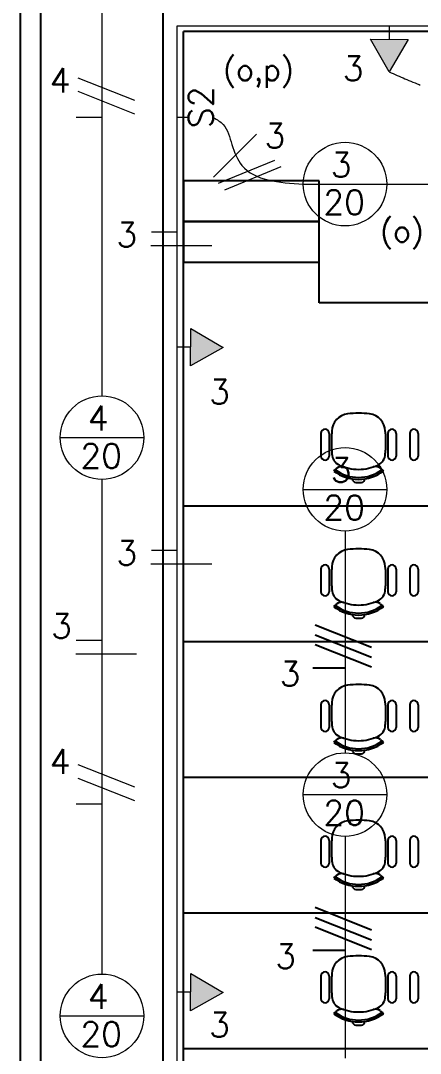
# Model space of a CAD drawing. Extents: x 1.6 to 100.8, y -3.3 to 55.9.
# Drawn here: x 55.66 to 58.61, y 15.22 to 22.83 of the extents above; entities that cross this region are included whole.
import ezdxf

# ---------------------------------------------------------------- set-up
doc = ezdxf.new("R2010")
doc.units = 0
doc.header["$MEASUREMENT"] = 0
doc.linetypes.add('HIDDEN', pattern=[0.375, 0.25, -0.125])
doc.layers.get('0').update_dxf_attribs({"linetype": 'CONTINUOUS'})
for name, color, linetype in [('2-MATERIAIS', 2, 'CONTINUOUS'), ('FIACAO', 6, 'CONTINUOUS'), ('Texto', 2, 'CONTINUOUS'), ('Tub_Eletr_parede', 3, 'CONTINUOUS'), ('Tub_Eletr_piso', 3, 'HIDDEN')]:
    doc.layers.add(name, color=color, linetype=linetype)
doc.styles.add('TXT_TEXTO', font='ROMANS.shx')

msp = doc.modelspace()

# ---------------------------------------------------------------- linework, layer by layer
at = {"color": 8}
for p, q in [((55.8081, 8.2042), (55.8081, 29.0042)), ((55.6581, 8.0542), (55.6581, 28.8542)), ((56.7081, 10.8542), (56.7081, 23.0042)), ((64.0081, 22.7542), (56.8581, 22.7542)), ((56.8581, 10.8542), (56.8581, 22.7542)), ((57.8581, 21.6542), (56.8581, 21.6542)), ((57.8581, 21.6542), (56.8581, 21.6542)), ((56.8581, 21.6542), (56.8581, 21.3542)), ((57.8581, 20.7542), (57.8581, 21.6542)), ((57.8581, 21.3542), (57.8581, 21.6542)), ((56.8581, 21.3542), (57.8581, 21.3542)), ((57.8581, 21.3542), (56.8581, 21.3542)), ((56.8581, 21.3542), (56.8581, 21.0542)), ((57.8581, 21.0542), (57.8581, 21.3542)), ((56.8581, 21.0542), (57.8581, 21.0542)), ((63.0081, 20.7542), (57.8581, 20.7542)), ((57.8725, 19.7914), (57.8725, 19.6249)), ((57.9336, 19.7914), (57.9336, 19.6249)), ((57.9524, 19.6671), (57.9524, 19.7875)), ((58.3472, 19.7875), (58.3472, 19.6671)), ((58.3659, 19.7914), (58.3659, 19.6249)), ((58.427, 19.7914), (58.427, 19.6249)), ((58.527, 19.7914), (58.527, 19.6249)), ((58.5881, 19.7914), (58.5881, 19.6249)), ((57.9721, 19.5217), (57.9665, 19.5141)), ((57.9882, 19.5352), (57.9787, 19.5226)), ((58.3114, 19.5352), (58.3208, 19.5226)), ((58.3274, 19.5217), (58.3331, 19.5141)), ((64.0081, 19.2542), (56.8581, 19.2542)), ((57.8725, 18.7914), (57.8725, 18.6249)), ((57.9336, 18.7914), (57.9336, 18.6249)), ((57.9524, 18.6671), (57.9524, 18.7875)), ((58.3472, 18.7875), (58.3472, 18.6671)), ((58.3659, 18.7914), (58.3659, 18.6249)), ((58.427, 18.7914), (58.427, 18.6249)), ((58.527, 18.7914), (58.527, 18.6249)), ((58.5881, 18.7914), (58.5881, 18.6249)), ((57.9721, 18.5217), (57.9665, 18.5141)), ((57.9882, 18.5352), (57.9787, 18.5226)), ((58.3114, 18.5352), (58.3208, 18.5226)), ((58.3274, 18.5217), (58.3331, 18.5141)), ((64.0081, 18.2542), (56.8581, 18.2542)), ((57.8725, 17.7914), (57.8725, 17.6249)), ((57.9336, 17.7914), (57.9336, 17.6249)), ((57.9524, 17.6671), (57.9524, 17.7875)), ((58.3472, 17.7875), (58.3472, 17.6671)), ((58.3659, 17.7914), (58.3659, 17.6249)), ((58.427, 17.7914), (58.427, 17.6249)), ((58.527, 17.7914), (58.527, 17.6249)), ((58.5881, 17.7914), (58.5881, 17.6249)), ((57.9721, 17.5217), (57.9665, 17.5141)), ((57.9882, 17.5352), (57.9787, 17.5226)), ((58.3114, 17.5352), (58.3208, 17.5226)), ((58.3274, 17.5217), (58.3331, 17.5141)), ((64.0081, 17.2542), (56.8581, 17.2542)), ((57.8725, 16.7914), (57.8725, 16.6249)), ((57.9336, 16.7914), (57.9336, 16.6249)), ((57.9524, 16.6671), (57.9524, 16.7875)), ((58.3472, 16.7875), (58.3472, 16.6671)), ((58.3659, 16.7914), (58.3659, 16.6249)), ((58.427, 16.7914), (58.427, 16.6249)), ((58.527, 16.7914), (58.527, 16.6249)), ((58.5881, 16.7914), (58.5881, 16.6249)), ((57.9721, 16.5217), (57.9665, 16.5141)), ((57.9882, 16.5352), (57.9787, 16.5226)), ((58.3114, 16.5352), (58.3208, 16.5226)), ((58.3274, 16.5217), (58.3331, 16.5141)), ((64.0081, 16.2542), (56.8581, 16.2542)), ((57.8725, 15.7914), (57.8725, 15.6249)), ((57.9336, 15.7914), (57.9336, 15.6249)), ((57.9524, 15.6671), (57.9524, 15.7875)), ((58.3472, 15.7875), (58.3472, 15.6671)), ((58.3659, 15.7914), (58.3659, 15.6249)), ((58.427, 15.7914), (58.427, 15.6249)), ((58.527, 15.7914), (58.527, 15.6249)), ((58.5881, 15.7914), (58.5881, 15.6249)), ((57.9882, 15.5352), (57.9787, 15.5226)), ((58.3114, 15.5352), (58.3208, 15.5226)), ((57.9721, 15.5217), (57.9665, 15.5141)), ((58.3274, 15.5217), (58.3331, 15.5141)), ((64.0081, 15.2542), (56.8581, 15.2542))]:
    msp.add_line(p, q, dxfattribs=at)
for centre, radius, start, end in [((58.0842, 19.8048), 0.1316, 96.84497, 178.27072), ((58.1498, 19.2588), 0.6815, 90, 96.84497), ((58.1498, 19.2588), 0.6815, 83.15503, 90), ((58.2153, 19.8048), 0.1316, 1.72928, 83.15503), ((57.9031, 19.7914), 0.0306, 0, 180), ((58.6574, 19.7875), 0.705, 178.27072, 180), ((57.6422, 19.7875), 0.705, 0, 1.72928), ((58.3964, 19.7914), 0.0306, 0, 180), ((58.5575, 19.7914), 0.0306, 0, 180), ((58.8454, 19.6671), 0.893, 180, 181.69261), ((58.0467, 19.6435), 0.094, 181.69261, 245.06117), ((58.2528, 19.6435), 0.094, 294.93883, 358.30739), ((57.4542, 19.6671), 0.893, 358.30739, 360), ((57.9031, 19.6249), 0.0306, 180, 0), ((58.3964, 19.6249), 0.0306, 180, 0), ((58.5575, 19.6249), 0.0306, 180, 0), ((58.1498, 19.7585), 0.3055, 233.1301, 306.8699), ((57.9759, 19.5188), 0.0047, 54.0396, 143.1301), ((58.1498, 19.7585), 0.2914, 234.0396, 305.9604), ((58.0245, 19.4846), 0.0623, 74.26037, 125.65949), ((58.1498, 19.8651), 0.3384, 245.06117, 270), ((58.1498, 19.8651), 0.3384, 270, 294.93883), ((58.275, 19.4846), 0.0623, 54.34051, 105.73963), ((58.3236, 19.5188), 0.0047, 36.8699, 125.9604), ((58.131, 19.4583), 0.0282, 183.37191, 266.41668), ((58.1498, 19.7585), 0.329, 266.41668, 273.58332), ((58.1686, 19.4583), 0.0282, 273.58332, 356.62809), ((58.0842, 18.8048), 0.1316, 96.84497, 178.27072), ((58.1498, 18.2588), 0.6815, 90, 96.84497), ((58.1498, 18.2588), 0.6815, 83.15503, 90), ((58.2153, 18.8048), 0.1316, 1.72928, 83.15503), ((57.9031, 18.7914), 0.0306, 0, 180), ((58.6574, 18.7875), 0.705, 178.27072, 180), ((57.6422, 18.7875), 0.705, 0, 1.72928), ((58.3964, 18.7914), 0.0306, 0, 180), ((58.5575, 18.7914), 0.0306, 0, 180), ((58.8454, 18.6671), 0.893, 180, 181.69261), ((57.4542, 18.6671), 0.893, 358.30739, 360), ((57.9031, 18.6249), 0.0306, 180, 0), ((58.0467, 18.6435), 0.094, 181.69261, 245.06117), ((58.2528, 18.6435), 0.094, 294.93883, 358.30739), ((58.3964, 18.6249), 0.0306, 180, 0), ((58.5575, 18.6249), 0.0306, 180, 0), ((58.1498, 18.7585), 0.3055, 233.1301, 306.8699), ((57.9759, 18.5188), 0.0047, 54.0396, 143.1301), ((58.1498, 18.7585), 0.2914, 234.0396, 305.9604), ((58.0245, 18.4846), 0.0623, 74.26037, 125.65949), ((58.1498, 18.8651), 0.3384, 245.06117, 270), ((58.1498, 18.8651), 0.3384, 270, 294.93883), ((58.275, 18.4846), 0.0623, 54.34051, 105.73963), ((58.3236, 18.5188), 0.0047, 36.8699, 125.9604), ((58.131, 18.4583), 0.0282, 183.37191, 266.41668), ((58.1498, 18.7585), 0.329, 266.41668, 273.58332), ((58.1686, 18.4583), 0.0282, 273.58332, 356.62809), ((58.0842, 17.8048), 0.1316, 96.84497, 178.27072), ((58.1498, 17.2588), 0.6815, 90, 96.84497), ((58.1498, 17.2588), 0.6815, 83.15503, 90), ((58.2153, 17.8048), 0.1316, 1.72928, 83.15503), ((57.9031, 17.7914), 0.0306, 0, 180), ((58.3964, 17.7914), 0.0306, 0, 180), ((58.5575, 17.7914), 0.0306, 0, 180), ((58.6574, 17.7875), 0.705, 178.27072, 180), ((57.6422, 17.7875), 0.705, 0, 1.72928), ((58.8454, 17.6671), 0.893, 180, 181.69261), ((57.4542, 17.6671), 0.893, 358.30739, 360), ((57.9031, 17.6249), 0.0306, 180, 0), ((58.0467, 17.6435), 0.094, 181.69261, 245.06117), ((58.2528, 17.6435), 0.094, 294.93883, 358.30739), ((58.3964, 17.6249), 0.0306, 180, 0), ((58.5575, 17.6249), 0.0306, 180, 0), ((58.1498, 17.7585), 0.3055, 233.1301, 306.8699), ((57.9759, 17.5188), 0.0047, 54.0396, 143.1301), ((58.1498, 17.7585), 0.2914, 234.0396, 305.9604), ((58.0245, 17.4846), 0.0623, 74.26037, 125.65949), ((58.1498, 17.8651), 0.3384, 245.06117, 270), ((58.1498, 17.8651), 0.3384, 270, 294.93883), ((58.275, 17.4846), 0.0623, 54.34051, 105.73963), ((58.3236, 17.5188), 0.0047, 36.8699, 125.9604), ((58.131, 17.4583), 0.0282, 183.37191, 266.41668), ((58.1686, 17.4583), 0.0282, 273.58332, 356.62809), ((58.1498, 17.7585), 0.329, 266.41668, 273.58332), ((58.0842, 16.8048), 0.1316, 96.84497, 178.27072), ((58.1498, 16.2588), 0.6815, 90, 96.84497), ((58.1498, 16.2588), 0.6815, 83.15503, 90), ((58.2153, 16.8048), 0.1316, 1.72928, 83.15503), ((57.9031, 16.7914), 0.0306, 0, 180), ((58.6574, 16.7875), 0.705, 178.27072, 180), ((57.6422, 16.7875), 0.705, 0, 1.72928), ((58.3964, 16.7914), 0.0306, 0, 180), ((58.5575, 16.7914), 0.0306, 0, 180), ((57.9031, 16.6249), 0.0306, 180, 0), ((58.8454, 16.6671), 0.893, 180, 181.69261), ((58.0467, 16.6435), 0.094, 181.69261, 245.06117), ((58.2528, 16.6435), 0.094, 294.93883, 358.30739), ((57.4542, 16.6671), 0.893, 358.30739, 360), ((58.3964, 16.6249), 0.0306, 180, 0), ((58.5575, 16.6249), 0.0306, 180, 0), ((57.9759, 16.5188), 0.0047, 54.0396, 143.1301), ((58.1498, 16.7585), 0.2914, 234.0396, 305.9604), ((58.0245, 16.4846), 0.0623, 74.26037, 125.65949), ((58.1498, 16.8651), 0.3384, 245.06117, 270), ((58.1498, 16.8651), 0.3384, 270, 294.93883), ((58.275, 16.4846), 0.0623, 54.34051, 105.73963), ((58.3236, 16.5188), 0.0047, 36.8699, 125.9604), ((58.1498, 16.7585), 0.3055, 233.1301, 306.8699), ((58.131, 16.4583), 0.0282, 183.37191, 266.41668), ((58.1686, 16.4583), 0.0282, 273.58332, 356.62809), ((58.1498, 16.7585), 0.329, 266.41668, 273.58332), ((58.0842, 15.8048), 0.1316, 96.84497, 178.27072), ((58.1498, 15.2588), 0.6815, 90, 96.84497), ((58.1498, 15.2588), 0.6815, 83.15503, 90), ((58.2153, 15.8048), 0.1316, 1.72928, 83.15503), ((57.9031, 15.7914), 0.0306, 0, 180), ((58.6574, 15.7875), 0.705, 178.27072, 180), ((57.6422, 15.7875), 0.705, 0, 1.72928), ((58.3964, 15.7914), 0.0306, 0, 180), ((58.5575, 15.7914), 0.0306, 0, 180), ((57.9031, 15.6249), 0.0306, 180, 0), ((58.8454, 15.6671), 0.893, 180, 181.69261), ((58.0467, 15.6435), 0.094, 181.69261, 245.06117), ((58.2528, 15.6435), 0.094, 294.93883, 358.30739), ((57.4542, 15.6671), 0.893, 358.30739, 360), ((58.3964, 15.6249), 0.0306, 180, 0), ((58.5575, 15.6249), 0.0306, 180, 0), ((58.0245, 15.4846), 0.0623, 74.26037, 125.65949), ((58.1498, 15.8651), 0.3384, 245.06117, 270), ((58.1498, 15.8651), 0.3384, 270, 294.93883), ((58.275, 15.4846), 0.0623, 54.34051, 105.73963), ((58.1498, 15.7585), 0.3055, 233.1301, 306.8699), ((57.9759, 15.5188), 0.0047, 54.0396, 143.1301), ((58.1498, 15.7585), 0.2914, 234.0396, 305.9604), ((58.131, 15.4583), 0.0282, 183.37191, 266.41668), ((58.1686, 15.4583), 0.0282, 273.58332, 356.62809), ((58.3236, 15.5188), 0.0047, 36.8699, 125.9604), ((58.1498, 15.7585), 0.329, 266.41668, 273.58332)]:
    msp.add_arc(centre, radius, start, end, dxfattribs=at)
at = {"layer": '2-MATERIAIS', "color": 4, "lineweight": 15}
for p, q in [((58.3765, 22.6953), (58.3765, 22.7953)), ((56.9115, 20.4265), (56.8115, 20.4265)), ((56.9115, 15.6721), (56.8115, 15.6721))]:
    msp.add_line(p, q, dxfattribs=at)
at = {"layer": '2-MATERIAIS', "linetype": 'Continuous', "lineweight": 15}
for p, q in [((57.7416, 21.6292), (58.3579, 21.6292)), ((55.95, 19.7604), (56.5662, 19.7604)), ((57.7416, 19.3792), (58.3579, 19.3792)), ((57.7416, 17.1292), (58.3579, 17.1292)), ((55.95, 15.4979), (56.5662, 15.4979))]:
    msp.add_line(p, q, dxfattribs=at)
at = {"layer": '2-MATERIAIS', "color": 4, "lineweight": 15}
for points in [[(58.2386, 22.6964), (58.5143, 22.6942), (58.3746, 22.4566)], [(56.9104, 20.2887), (56.9126, 20.5643), (57.1502, 20.4246)], [(56.9104, 15.5343), (56.9126, 15.8099), (57.1502, 15.6703)]]:
    msp.add_lwpolyline(points, close=True, dxfattribs=at)
at = {"layer": '2-MATERIAIS', "linetype": 'Continuous', "lineweight": 15}
for centre in [(58.0498, 21.6292), (56.2581, 19.7604), (58.0498, 19.3792), (58.0498, 17.1292), (56.2581, 15.4979)]:
    msp.add_circle(centre, 0.3081, dxfattribs=at)
at = {"layer": '2-MATERIAIS', "color": 4, "lineweight": 15}
for points in [[(58.2386, 22.6964), (58.3746, 22.4566), (58.5143, 22.6942)], [(56.9104, 20.2887), (57.1502, 20.4246), (56.9126, 20.5643)], [(56.9104, 15.5343), (57.1502, 15.6703), (56.9126, 15.8099)]]:
    msp.add_solid(points, dxfattribs=at)
at = {"layer": 'FIACAO', "lineweight": 15}
for p, q in [((56.0809, 22.4133), (56.4978, 22.2482)), ((56.0809, 22.3133), (56.4978, 22.1482)), ((56.0685, 22.123), (56.2581, 22.123)), ((57.3964, 21.9979), (57.0801, 21.68)), ((57.5293, 21.8035), (57.1144, 21.6334)), ((57.5772, 21.7557), (57.1622, 21.5856)), ((56.6219, 21.2782), (56.8115, 21.2782)), ((56.6183, 21.1762), (57.0667, 21.1762)), ((56.6219, 18.9318), (56.8115, 18.9318)), ((56.6183, 18.8298), (57.0667, 18.8298)), ((56.0685, 18.2677), (56.2581, 18.2677)), ((56.0649, 18.1657), (56.5133, 18.1657)), ((56.0809, 17.3506), (56.4978, 17.1855)), ((56.0809, 17.2506), (56.4978, 17.0855)), ((56.0685, 17.0603), (56.2581, 17.0603))]:
    msp.add_line(p, q, dxfattribs=at)
at = {"layer": 'FIACAO'}
for p, q in [((57.8284, 18.3805), (58.2453, 18.2153)), ((57.8284, 18.3062), (58.2453, 18.1411)), ((57.8284, 18.2355), (58.2453, 18.0704)), ((57.8124, 18.0645), (58.0498, 18.0645)), ((57.8284, 16.2985), (58.2453, 16.1334)), ((57.8284, 16.2243), (58.2453, 16.0592)), ((57.8284, 16.1536), (58.2453, 15.9885)), ((57.8124, 15.9826), (58.0498, 15.9826))]:
    msp.add_line(p, q, dxfattribs=at)
at = {"layer": 'Tub_Eletr_parede', "lineweight": 15}
for p, q in [((56.2581, 20.0686), (56.2581, 23.7148)), ((56.8115, 11.0666), (56.8115, 22.7957)), ((56.8115, 22.7957), (64.0526, 22.7957)), ((56.8967, 22.1206), (56.8115, 22.1206)), ((58.3579, 21.6292), (60.125, 21.6292)), ((56.2581, 15.8061), (56.2581, 19.4523)), ((58.0498, 19.071), (58.0498, 17.4373)), ((58.0498, 16.821), (58.0498, 15.1873))]:
    msp.add_line(p, q, dxfattribs=at)
msp.add_spline([(57.0783, 22.1205), (57.1522, 22.0678), (57.2155, 21.9203), (57.2894, 21.7675), (57.7416, 21.6292)], degree=3, dxfattribs=at)
at = {"layer": 'Tub_Eletr_piso', "lineweight": 15}
msp.add_spline([(58.3746, 22.4566), (58.6102, 22.3573), (59.1376, 22.1999), (59.8121, 22.0551)], degree=3, dxfattribs=at)

# ---------------------------------------------------------------- texts
at = {"layer": 'Texto', "color": 4, "lineweight": 15, "style": 'TXT_TEXTO'}
for s, p in [('(o,p)', (57.1512, 22.3932)), ('(o)', (58.3085, 21.2023))]:
    msp.add_text(s, height=0.16, dxfattribs=at).set_placement(p)
at = {"layer": 'Texto', "lineweight": 15, "style": 'TXT_TEXTO'}
for s, p in [('3', (58.0333, 22.3918)), ('4', (55.8719, 22.3046)), ('3', (57.456, 21.896)), ('3', (57.9444, 21.6823)), ('20', (57.8892, 21.4045)), ('3', (56.3632, 21.1673)), ('3', (57.0474, 20.0084)), ('4', (56.1527, 19.8136)), ('20', (56.0976, 19.5357)), ('3', (57.9444, 19.4323)), ('20', (57.8892, 19.1545)), ('3', (56.3632, 18.8209)), ('3', (55.8824, 18.2824)), ('4', (55.8719, 17.2829)), ('3', (57.9444, 17.1823)), ('20', (57.8892, 16.9045)), ('4', (56.1527, 15.5511)), ('20', (56.0976, 15.2732)), ('3', (57.0474, 15.3424))]:
    msp.add_text(s, height=0.18, dxfattribs=at).set_placement(p)
at = {"layer": 'Texto', "color": 4, "lineweight": 15, "style": 'TXT_TEXTO'}
msp.add_text('S2', height=0.18, rotation=90, dxfattribs=at).set_placement((57.0767, 22.0403))
at = {"layer": 'Texto', "style": 'TXT_TEXTO'}
for p in [(57.567, 17.9298), (57.5349, 15.8479)]:
    msp.add_text('3', height=0.18, dxfattribs=at).set_placement(p)

doc.saveas('drawing.dxf')
